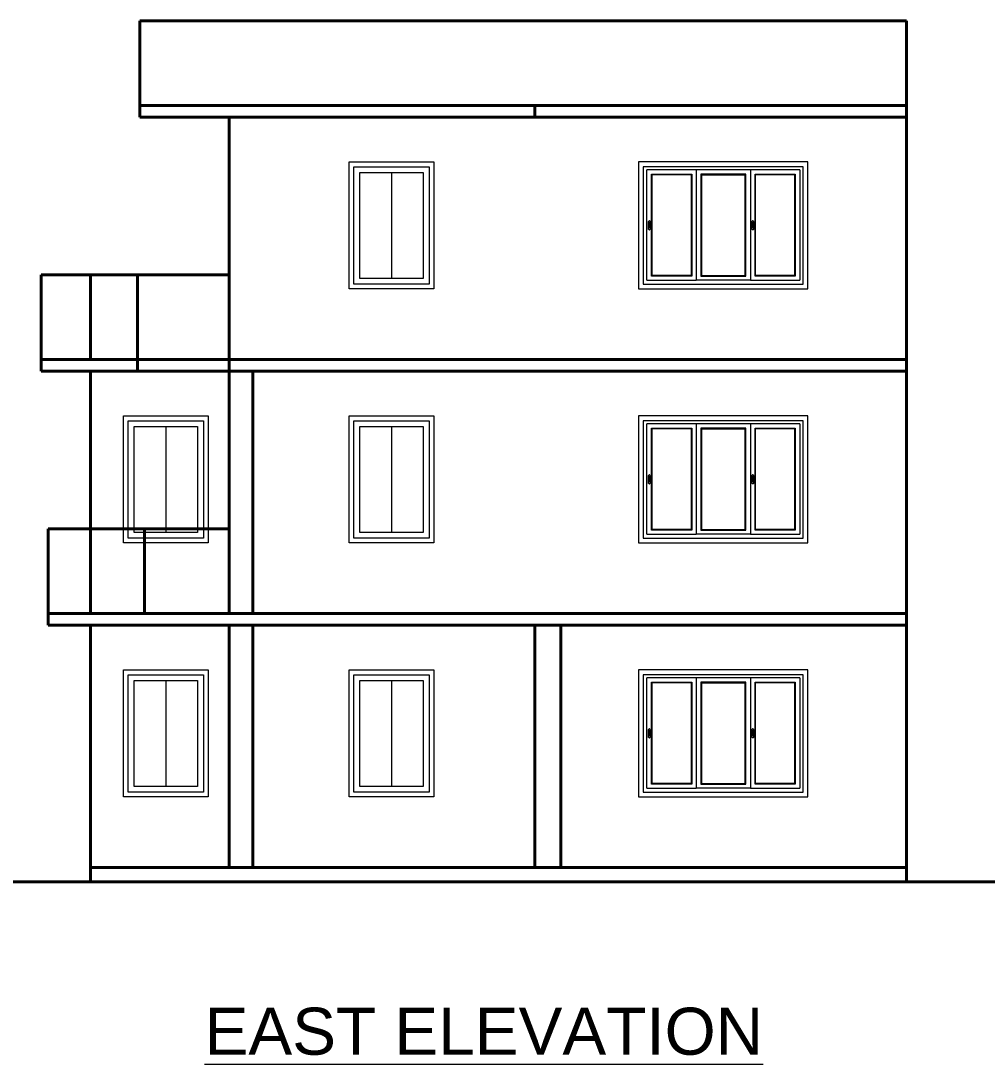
# Model space of a CAD drawing. Header units: inches. Extents: x 141029 to 166402, y -23568 to -18036.
# Drawn here: x 162655.3 to 163066.2, y -22599.6 to -22156 of the extents above; entities that cross this region are included whole.
import ezdxf

# ---------------------------------------------------------------- set-up
doc = ezdxf.new("R2010")
doc.units = ezdxf.units.IN
doc.header["$LTSCALE"] = 0.5
doc.header["$MEASUREMENT"] = 0
for name, color, linetype, lineweight in [('PARAPET', 50, 'Continuous', 13), ('Text-100.w', 254, 'Continuous', 9), ('wall', 1, 'Continuous', 40), ('window', 4, 'Continuous', 13)]:
    doc.layers.add(name, color=color, linetype=linetype, lineweight=lineweight)
doc.styles.add('arial', font='arial.ttf')

msp = doc.modelspace()

# ---------------------------------------------------------------- linework, layer by layer
at = {"layer": 'PARAPET'}
for p, q in [((162933.25, -22215.97), (162917.94, -22215.97)), ((162917.94, -22215.97), (162917.94, -22229.2)), ((162919.94, -22217.97), (162919.94, -22229.2)), ((162933.25, -22217.97), (162919.94, -22217.97)), ((162973.28, -22215.97), (162933.25, -22215.97)), ((162973.28, -22217.97), (162933.25, -22217.97)), ((162989.94, -22215.97), (162973.28, -22215.97)), ((162987.94, -22217.97), (162973.28, -22217.97)), ((162987.94, -22229.2), (162987.94, -22217.97)), ((162989.94, -22229.2), (162989.94, -22215.97)), ((162917.94, -22229.2), (162917.94, -22253.16)), ((162919.94, -22229.2), (162919.94, -22253.16)), ((162987.94, -22253.16), (162987.94, -22229.2)), ((162989.94, -22253.16), (162989.94, -22229.2)), ((162917.94, -22253.16), (162917.94, -22269.97)), ((162919.94, -22253.16), (162919.94, -22267.97)), ((162987.94, -22267.97), (162987.94, -22253.16)), ((162989.94, -22269.97), (162989.94, -22253.16)), ((162919.94, -22267.97), (162933.25, -22267.97)), ((162933.25, -22267.97), (162973.28, -22267.97)), ((162973.28, -22267.97), (162987.94, -22267.97)), ((162917.94, -22269.97), (162933.25, -22269.97)), ((162933.25, -22269.97), (162973.28, -22269.97)), ((162973.28, -22269.97), (162989.94, -22269.97)), ((162933.25, -22323.97), (162917.94, -22323.97)), ((162917.94, -22323.97), (162917.94, -22337.2)), ((162973.28, -22323.97), (162933.25, -22323.97)), ((162989.94, -22323.97), (162973.28, -22323.97)), ((162989.94, -22337.2), (162989.94, -22323.97)), ((162919.94, -22325.97), (162919.94, -22337.2)), ((162933.25, -22325.97), (162919.94, -22325.97)), ((162973.28, -22325.97), (162933.25, -22325.97)), ((162987.94, -22325.97), (162973.28, -22325.97)), ((162987.94, -22337.2), (162987.94, -22325.97)), ((162917.94, -22337.2), (162917.94, -22361.16)), ((162919.94, -22337.2), (162919.94, -22361.16)), ((162987.94, -22361.16), (162987.94, -22337.2)), ((162989.94, -22361.16), (162989.94, -22337.2)), ((162917.94, -22361.16), (162917.94, -22377.97)), ((162919.94, -22361.16), (162919.94, -22375.97)), ((162987.94, -22375.97), (162987.94, -22361.16)), ((162989.94, -22377.97), (162989.94, -22361.16)), ((162917.94, -22377.97), (162933.25, -22377.97)), ((162919.94, -22375.97), (162933.25, -22375.97)), ((162933.25, -22375.97), (162973.28, -22375.97)), ((162933.25, -22377.97), (162973.28, -22377.97)), ((162973.28, -22375.97), (162987.94, -22375.97)), ((162973.28, -22377.97), (162989.94, -22377.97)), ((162933.25, -22431.97), (162917.94, -22431.97)), ((162917.94, -22431.97), (162917.94, -22445.2)), ((162973.28, -22431.97), (162933.25, -22431.97)), ((162989.94, -22431.97), (162973.28, -22431.97)), ((162989.94, -22445.2), (162989.94, -22431.97)), ((162919.94, -22433.97), (162919.94, -22445.2)), ((162933.25, -22433.97), (162919.94, -22433.97)), ((162973.28, -22433.97), (162933.25, -22433.97)), ((162987.94, -22433.97), (162973.28, -22433.97)), ((162987.94, -22445.2), (162987.94, -22433.97)), ((162917.94, -22445.2), (162917.94, -22469.16)), ((162919.94, -22445.2), (162919.94, -22469.16)), ((162987.94, -22469.16), (162987.94, -22445.2)), ((162989.94, -22469.16), (162989.94, -22445.2)), ((162917.94, -22469.16), (162917.94, -22485.97)), ((162919.94, -22469.16), (162919.94, -22483.97)), ((162987.94, -22483.97), (162987.94, -22469.16)), ((162989.94, -22485.97), (162989.94, -22469.16)), ((162919.94, -22483.97), (162933.25, -22483.97)), ((162933.25, -22483.97), (162973.28, -22483.97)), ((162973.28, -22483.97), (162987.94, -22483.97)), ((162917.94, -22485.97), (162933.25, -22485.97)), ((162933.25, -22485.97), (162973.28, -22485.97)), ((162973.28, -22485.97), (162989.94, -22485.97))]:
    msp.add_line(p, q, dxfattribs=at)
at = {"layer": 'wall'}
for p, q in [((162705.94, -22155.97), (163031.94, -22155.97)), ((162705.94, -22155.97), (162705.94, -22196.97)), ((163031.94, -22155.97), (163031.94, -22521.97)), ((162705.94, -22191.97), (163031.94, -22191.97)), ((162873.94, -22196.97), (162873.94, -22191.97)), ((162705.94, -22196.97), (163031.94, -22196.97)), ((162743.94, -22196.97), (162743.94, -22304.97)), ((162663.94, -22263.97), (162743.94, -22263.97)), ((162663.94, -22304.97), (162663.94, -22263.97)), ((162684.94, -22263.97), (162684.94, -22299.97)), ((162704.94, -22263.97), (162704.94, -22304.97)), ((162663.94, -22299.97), (163031.94, -22299.97)), ((162743.94, -22407.97), (162743.94, -22300.97)), ((162663.94, -22304.97), (163031.94, -22304.97)), ((162684.94, -22304.97), (162684.94, -22407.97)), ((162753.94, -22407.97), (162753.94, -22304.97)), ((162666.94, -22371.97), (162743.94, -22371.97)), ((162666.94, -22412.97), (162666.94, -22371.97)), ((162707.94, -22371.97), (162707.94, -22407.97)), ((162666.94, -22407.97), (163031.94, -22407.97)), ((162666.94, -22412.97), (163031.94, -22412.97)), ((162684.94, -22521.97), (162684.94, -22412.97)), ((162684.94, -22412.97), (162684.94, -22521.97)), ((162743.94, -22515.97), (162743.94, -22412.97)), ((162753.94, -22412.97), (162753.94, -22515.97)), ((162873.94, -22412.97), (162873.94, -22515.97)), ((162884.94, -22412.97), (162884.94, -22515.97)), ((162684.94, -22515.97), (163031.94, -22515.97)), ((162684.94, -22515.97), (162684.94, -22521.97)), ((162655.33, -22521.97), (163066.21, -22521.97))]:
    msp.add_line(p, q, dxfattribs=at)
msp.add_xline((165204.7, -22521.97), (1, 0), dxfattribs=at)
at = {"layer": 'window'}
for p, q in [((162794.94, -22215.97), (162830.94, -22215.97)), ((162794.94, -22269.97), (162794.94, -22215.97)), ((162796.94, -22217.97), (162828.94, -22217.97)), ((162796.94, -22267.97), (162796.94, -22217.97)), ((162828.94, -22217.97), (162828.94, -22267.97)), ((162830.94, -22215.97), (162830.94, -22269.97)), ((162799.44, -22265.47), (162799.44, -22220.47)), ((162799.44, -22220.47), (162826.44, -22220.47)), ((162812.94, -22220.47), (162812.94, -22265.47)), ((162826.44, -22220.47), (162826.44, -22265.47)), ((162921.55, -22229.2), (162921.55, -22219.36)), ((162933.25, -22219.36), (162921.55, -22219.36)), ((162923.52, -22229.2), (162923.52, -22221.16)), ((162923.52, -22221.16), (162933.25, -22221.16)), ((162923.76, -22221.39), (162923.52, -22221.16)), ((162923.76, -22229.2), (162923.76, -22221.39)), ((162933.25, -22221.39), (162923.76, -22221.39)), ((162973.28, -22219.36), (162933.25, -22219.36)), ((162933.25, -22221.16), (162940.59, -22221.16)), ((162940.35, -22221.39), (162933.25, -22221.39)), ((162940.35, -22221.39), (162940.59, -22221.16)), ((162940.35, -22221.39), (162940.35, -22229.2)), ((162940.59, -22221.16), (162940.59, -22229.2)), ((162942.55, -22219.36), (162942.55, -22229.2)), ((162963.59, -22221.16), (162944.52, -22221.16)), ((162944.52, -22221.16), (162944.52, -22229.2)), ((162944.76, -22221.39), (162944.52, -22221.16)), ((162944.76, -22221.39), (162944.76, -22229.2)), ((162944.76, -22221.39), (162963.35, -22221.39)), ((162963.35, -22221.39), (162963.59, -22221.16)), ((162963.35, -22229.2), (162963.35, -22221.39)), ((162963.59, -22229.2), (162963.59, -22221.16)), ((162965.55, -22219.36), (162965.55, -22229.2)), ((162967.52, -22229.2), (162967.52, -22221.16)), ((162967.52, -22221.16), (162973.28, -22221.16)), ((162967.76, -22221.39), (162967.52, -22221.16)), ((162967.76, -22229.2), (162967.76, -22221.39)), ((162973.28, -22221.39), (162967.76, -22221.39)), ((162986.55, -22219.36), (162973.28, -22219.36)), ((162973.28, -22221.16), (162984.59, -22221.16)), ((162984.35, -22221.39), (162973.28, -22221.39)), ((162984.35, -22221.39), (162984.59, -22221.16)), ((162984.35, -22221.39), (162984.35, -22229.2)), ((162984.59, -22221.16), (162984.59, -22229.2)), ((162986.55, -22219.36), (162986.55, -22229.2)), ((162921.55, -22253.16), (162921.55, -22229.2)), ((162923.52, -22253.16), (162923.52, -22229.2)), ((162923.76, -22253.16), (162923.76, -22229.2)), ((162940.35, -22229.2), (162940.35, -22253.16)), ((162940.59, -22229.2), (162940.59, -22253.16)), ((162942.55, -22229.2), (162942.55, -22253.16)), ((162944.52, -22229.2), (162944.52, -22253.16)), ((162944.76, -22229.2), (162944.76, -22253.16)), ((162963.35, -22253.16), (162963.35, -22229.2)), ((162963.59, -22253.16), (162963.59, -22229.2)), ((162965.55, -22229.2), (162965.55, -22253.16)), ((162967.52, -22253.16), (162967.52, -22229.2)), ((162967.76, -22253.16), (162967.76, -22229.2)), ((162984.35, -22229.2), (162984.35, -22253.16)), ((162984.59, -22229.2), (162984.59, -22253.16)), ((162986.55, -22229.2), (162986.55, -22253.16)), ((162922.28, -22241.21), (162922.29, -22241.17)), ((162922.28, -22241.24), (162922.29, -22241.17)), ((162922.28, -22241.24), (162922.28, -22241.21)), ((162922.28, -22244.63), (162922.28, -22241.24)), ((162922.29, -22241.17), (162922.31, -22241.14)), ((162922.31, -22241.14), (162922.33, -22241.11)), ((162922.36, -22241.08), (162922.33, -22241.11)), ((162922.39, -22241.06), (162922.36, -22241.08)), ((162922.39, -22241.06), (162922.43, -22241.04)), ((162922.47, -22241.03), (162922.43, -22241.04)), ((162922.51, -22241.02), (162922.47, -22241.03)), ((162922.55, -22241.02), (162922.51, -22241.02)), ((162922.59, -22241.02), (162922.55, -22241.02)), ((162922.59, -22241.02), (162922.63, -22241.03)), ((162922.63, -22241.03), (162922.67, -22241.04)), ((162922.67, -22241.04), (162922.71, -22241.06)), ((162922.71, -22241.06), (162922.74, -22241.08)), ((162922.74, -22241.08), (162922.77, -22241.11)), ((162922.79, -22241.14), (162922.77, -22241.11)), ((162922.81, -22241.17), (162922.79, -22241.14)), ((162922.82, -22241.21), (162922.81, -22241.17)), ((162922.82, -22241.21), (162922.82, -22241.24)), ((162922.82, -22241.24), (162922.82, -22244.63)), ((162966.28, -22241.21), (162966.29, -22241.17)), ((162966.28, -22241.24), (162966.29, -22241.17)), ((162966.28, -22241.24), (162966.28, -22241.21)), ((162966.28, -22244.63), (162966.28, -22241.24)), ((162966.29, -22241.17), (162966.31, -22241.14)), ((162966.31, -22241.14), (162966.33, -22241.11)), ((162966.36, -22241.08), (162966.33, -22241.11)), ((162966.39, -22241.06), (162966.36, -22241.08)), ((162966.39, -22241.06), (162966.43, -22241.04)), ((162966.47, -22241.03), (162966.43, -22241.04)), ((162966.51, -22241.02), (162966.47, -22241.03)), ((162966.55, -22241.02), (162966.51, -22241.02)), ((162966.59, -22241.02), (162966.55, -22241.02)), ((162966.59, -22241.02), (162966.63, -22241.03)), ((162966.63, -22241.03), (162966.67, -22241.04)), ((162966.67, -22241.04), (162966.71, -22241.06)), ((162966.71, -22241.06), (162966.74, -22241.08)), ((162966.74, -22241.08), (162966.77, -22241.11)), ((162966.79, -22241.14), (162966.77, -22241.11)), ((162966.81, -22241.17), (162966.79, -22241.14)), ((162966.82, -22241.21), (162966.81, -22241.17)), ((162966.82, -22241.21), (162966.82, -22241.24)), ((162966.82, -22241.24), (162966.82, -22244.63)), ((162922.28, -22244.67), (162922.28, -22244.63)), ((162922.29, -22244.7), (162922.28, -22244.67)), ((162922.29, -22244.7), (162922.31, -22244.73)), ((162922.31, -22244.73), (162922.33, -22244.76)), ((162922.33, -22244.76), (162922.36, -22244.79)), ((162922.39, -22244.81), (162922.36, -22244.79)), ((162922.38, -22241.91), (162922.37, -22241.93)), ((162922.37, -22241.93), (162922.37, -22241.96)), ((162922.37, -22241.96), (162922.37, -22243.66)), ((162922.37, -22243.69), (162922.37, -22243.66)), ((162922.38, -22243.71), (162922.37, -22243.69)), ((162922.39, -22241.89), (162922.38, -22241.91)), ((162922.39, -22243.73), (162922.38, -22243.71)), ((162922.4, -22241.87), (162922.39, -22241.89)), ((162922.4, -22243.75), (162922.39, -22243.73)), ((162922.43, -22244.83), (162922.39, -22244.81)), ((162922.42, -22241.85), (162922.4, -22241.87)), ((162922.42, -22243.77), (162922.4, -22243.75)), ((162922.44, -22241.84), (162922.42, -22241.85)), ((162922.44, -22243.79), (162922.42, -22243.77)), ((162922.43, -22244.83), (162922.47, -22244.84)), ((162922.47, -22241.83), (162922.44, -22241.84)), ((162922.47, -22243.8), (162922.44, -22243.79)), ((162922.49, -22241.82), (162922.47, -22241.83)), ((162922.49, -22243.81), (162922.47, -22243.8)), ((162922.51, -22244.85), (162922.47, -22244.84)), ((162922.52, -22241.81), (162922.49, -22241.82)), ((162922.52, -22243.81), (162922.49, -22243.81)), ((162922.55, -22244.85), (162922.51, -22244.85)), ((162922.55, -22241.81), (162922.52, -22241.81)), ((162922.55, -22243.81), (162922.52, -22243.81)), ((162922.58, -22241.81), (162922.55, -22241.81)), ((162922.58, -22243.81), (162922.55, -22243.81)), ((162922.55, -22244.85), (162922.59, -22244.85)), ((162922.61, -22241.82), (162922.58, -22241.81)), ((162922.61, -22243.81), (162922.58, -22243.81)), ((162922.59, -22244.85), (162922.63, -22244.84)), ((162922.63, -22241.83), (162922.61, -22241.82)), ((162922.63, -22243.8), (162922.61, -22243.81)), ((162922.66, -22241.84), (162922.63, -22241.83)), ((162922.66, -22243.79), (162922.63, -22243.8)), ((162922.67, -22244.83), (162922.63, -22244.84)), ((162922.68, -22241.85), (162922.66, -22241.84)), ((162922.68, -22243.77), (162922.66, -22243.79)), ((162922.71, -22244.81), (162922.67, -22244.83)), ((162922.7, -22241.87), (162922.68, -22241.85)), ((162922.7, -22243.75), (162922.68, -22243.77)), ((162922.71, -22241.89), (162922.7, -22241.87)), ((162922.71, -22243.73), (162922.7, -22243.75)), ((162922.72, -22241.91), (162922.71, -22241.89)), ((162922.72, -22243.71), (162922.71, -22243.73)), ((162922.71, -22244.81), (162922.74, -22244.79)), ((162922.73, -22241.93), (162922.72, -22241.91)), ((162922.73, -22243.69), (162922.72, -22243.71)), ((162922.73, -22241.96), (162922.73, -22241.93)), ((162922.73, -22243.66), (162922.73, -22241.96)), ((162922.73, -22243.66), (162922.73, -22243.69)), ((162922.74, -22244.79), (162922.77, -22244.76)), ((162922.77, -22244.76), (162922.79, -22244.73)), ((162922.81, -22244.7), (162922.79, -22244.73)), ((162922.82, -22244.63), (162922.81, -22244.7)), ((162922.82, -22244.67), (162922.81, -22244.7)), ((162922.82, -22244.67), (162922.82, -22244.63)), ((162966.28, -22244.67), (162966.28, -22244.63)), ((162966.29, -22244.7), (162966.28, -22244.67)), ((162966.29, -22244.7), (162966.31, -22244.73)), ((162966.31, -22244.73), (162966.33, -22244.76)), ((162966.33, -22244.76), (162966.36, -22244.79)), ((162966.39, -22244.81), (162966.36, -22244.79)), ((162966.38, -22241.91), (162966.37, -22241.93)), ((162966.37, -22241.93), (162966.37, -22241.96)), ((162966.37, -22241.96), (162966.37, -22243.66)), ((162966.37, -22243.69), (162966.37, -22243.66)), ((162966.38, -22243.71), (162966.37, -22243.69)), ((162966.39, -22241.89), (162966.38, -22241.91)), ((162966.39, -22243.73), (162966.38, -22243.71)), ((162966.4, -22241.87), (162966.39, -22241.89)), ((162966.4, -22243.75), (162966.39, -22243.73)), ((162966.43, -22244.83), (162966.39, -22244.81)), ((162966.42, -22241.85), (162966.4, -22241.87)), ((162966.42, -22243.77), (162966.4, -22243.75)), ((162966.44, -22241.84), (162966.42, -22241.85)), ((162966.44, -22243.79), (162966.42, -22243.77)), ((162966.43, -22244.83), (162966.47, -22244.84)), ((162966.47, -22241.83), (162966.44, -22241.84)), ((162966.47, -22243.8), (162966.44, -22243.79)), ((162966.49, -22241.82), (162966.47, -22241.83)), ((162966.49, -22243.81), (162966.47, -22243.8)), ((162966.51, -22244.85), (162966.47, -22244.84)), ((162966.52, -22241.81), (162966.49, -22241.82)), ((162966.52, -22243.81), (162966.49, -22243.81)), ((162966.55, -22244.85), (162966.51, -22244.85)), ((162966.55, -22241.81), (162966.52, -22241.81)), ((162966.55, -22243.81), (162966.52, -22243.81)), ((162966.58, -22241.81), (162966.55, -22241.81)), ((162966.58, -22243.81), (162966.55, -22243.81)), ((162966.55, -22244.85), (162966.59, -22244.85)), ((162966.61, -22241.82), (162966.58, -22241.81)), ((162966.61, -22243.81), (162966.58, -22243.81)), ((162966.59, -22244.85), (162966.63, -22244.84)), ((162966.63, -22241.83), (162966.61, -22241.82)), ((162966.63, -22243.8), (162966.61, -22243.81)), ((162966.66, -22241.84), (162966.63, -22241.83)), ((162966.66, -22243.79), (162966.63, -22243.8)), ((162966.67, -22244.83), (162966.63, -22244.84)), ((162966.68, -22241.85), (162966.66, -22241.84)), ((162966.68, -22243.77), (162966.66, -22243.79)), ((162966.71, -22244.81), (162966.67, -22244.83)), ((162966.7, -22241.87), (162966.68, -22241.85)), ((162966.7, -22243.75), (162966.68, -22243.77)), ((162966.71, -22241.89), (162966.7, -22241.87)), ((162966.71, -22243.73), (162966.7, -22243.75)), ((162966.72, -22241.91), (162966.71, -22241.89)), ((162966.72, -22243.71), (162966.71, -22243.73)), ((162966.71, -22244.81), (162966.74, -22244.79)), ((162966.73, -22241.93), (162966.72, -22241.91)), ((162966.73, -22243.69), (162966.72, -22243.71)), ((162966.73, -22241.96), (162966.73, -22241.93)), ((162966.73, -22243.66), (162966.73, -22241.96)), ((162966.73, -22243.66), (162966.73, -22243.69)), ((162966.74, -22244.79), (162966.77, -22244.76)), ((162966.77, -22244.76), (162966.79, -22244.73)), ((162966.81, -22244.7), (162966.79, -22244.73)), ((162966.82, -22244.63), (162966.81, -22244.7)), ((162966.82, -22244.67), (162966.81, -22244.7)), ((162966.82, -22244.67), (162966.82, -22244.63)), ((162921.55, -22266.25), (162921.55, -22253.16)), ((162923.52, -22264.45), (162923.52, -22253.16)), ((162923.76, -22264.23), (162923.76, -22253.16)), ((162940.35, -22253.16), (162940.35, -22264.23)), ((162940.59, -22253.16), (162940.59, -22264.45)), ((162942.55, -22253.16), (162942.55, -22266.25)), ((162944.52, -22253.16), (162944.52, -22264.45)), ((162944.76, -22253.16), (162944.76, -22264.23)), ((162963.35, -22264.23), (162963.35, -22253.16)), ((162963.59, -22264.45), (162963.59, -22253.16)), ((162965.55, -22253.16), (162965.55, -22266.25)), ((162967.52, -22264.45), (162967.52, -22253.16)), ((162967.76, -22264.23), (162967.76, -22253.16)), ((162984.35, -22253.16), (162984.35, -22264.23)), ((162984.59, -22253.16), (162984.59, -22264.45)), ((162986.55, -22253.16), (162986.55, -22266.25)), ((162828.94, -22267.97), (162796.94, -22267.97)), ((162826.44, -22265.47), (162799.44, -22265.47)), ((162921.55, -22266.25), (162933.25, -22266.25)), ((162923.52, -22264.45), (162923.76, -22264.23)), ((162933.25, -22264.45), (162923.52, -22264.45)), ((162933.25, -22264.23), (162923.76, -22264.23)), ((162940.35, -22264.23), (162933.25, -22264.23)), ((162940.59, -22264.45), (162933.25, -22264.45)), ((162933.25, -22266.25), (162942.55, -22266.25)), ((162940.35, -22264.23), (162940.59, -22264.45)), ((162965.55, -22266.25), (162942.55, -22266.25)), ((162944.76, -22264.23), (162944.52, -22264.45)), ((162944.52, -22264.45), (162963.59, -22264.45)), ((162944.76, -22264.23), (162963.35, -22264.23)), ((162963.59, -22264.45), (162963.35, -22264.23)), ((162965.55, -22266.25), (162973.28, -22266.25)), ((162967.52, -22264.45), (162967.76, -22264.23)), ((162973.28, -22264.45), (162967.52, -22264.45)), ((162973.28, -22264.23), (162967.76, -22264.23)), ((162984.35, -22264.23), (162973.28, -22264.23)), ((162984.59, -22264.45), (162973.28, -22264.45)), ((162973.28, -22266.25), (162986.55, -22266.25)), ((162984.35, -22264.23), (162984.59, -22264.45)), ((162830.94, -22269.97), (162794.94, -22269.97)), ((162698.94, -22323.97), (162734.94, -22323.97)), ((162698.94, -22377.97), (162698.94, -22323.97)), ((162734.94, -22323.97), (162734.94, -22377.97)), ((162794.94, -22323.97), (162830.94, -22323.97)), ((162794.94, -22377.97), (162794.94, -22323.97)), ((162830.94, -22323.97), (162830.94, -22377.97)), ((162700.94, -22325.97), (162732.94, -22325.97)), ((162700.94, -22375.97), (162700.94, -22325.97)), ((162703.44, -22373.47), (162703.44, -22328.47)), ((162703.44, -22328.47), (162730.44, -22328.47)), ((162716.94, -22328.47), (162716.94, -22373.47)), ((162730.44, -22328.47), (162730.44, -22373.47)), ((162732.94, -22325.97), (162732.94, -22375.97)), ((162796.94, -22325.97), (162828.94, -22325.97)), ((162796.94, -22375.97), (162796.94, -22325.97)), ((162799.44, -22373.47), (162799.44, -22328.47)), ((162799.44, -22328.47), (162826.44, -22328.47)), ((162812.94, -22328.47), (162812.94, -22373.47)), ((162826.44, -22328.47), (162826.44, -22373.47)), ((162828.94, -22325.97), (162828.94, -22375.97)), ((162921.55, -22337.2), (162921.55, -22327.36)), ((162933.25, -22327.36), (162921.55, -22327.36)), ((162923.52, -22337.2), (162923.52, -22329.16)), ((162923.52, -22329.16), (162933.25, -22329.16)), ((162923.76, -22329.39), (162923.52, -22329.16)), ((162923.76, -22337.2), (162923.76, -22329.39)), ((162933.25, -22329.39), (162923.76, -22329.39)), ((162973.28, -22327.36), (162933.25, -22327.36)), ((162933.25, -22329.16), (162940.59, -22329.16)), ((162940.35, -22329.39), (162933.25, -22329.39)), ((162940.35, -22329.39), (162940.59, -22329.16)), ((162940.35, -22329.39), (162940.35, -22337.2)), ((162940.59, -22329.16), (162940.59, -22337.2)), ((162942.55, -22327.36), (162942.55, -22337.2)), ((162963.59, -22329.16), (162944.52, -22329.16)), ((162944.52, -22329.16), (162944.52, -22337.2)), ((162944.76, -22329.39), (162944.52, -22329.16)), ((162944.76, -22329.39), (162944.76, -22337.2)), ((162944.76, -22329.39), (162963.35, -22329.39)), ((162963.35, -22329.39), (162963.59, -22329.16)), ((162963.35, -22337.2), (162963.35, -22329.39)), ((162963.59, -22337.2), (162963.59, -22329.16)), ((162965.55, -22327.36), (162965.55, -22337.2)), ((162967.52, -22337.2), (162967.52, -22329.16)), ((162967.52, -22329.16), (162973.28, -22329.16)), ((162967.76, -22329.39), (162967.52, -22329.16)), ((162967.76, -22337.2), (162967.76, -22329.39)), ((162973.28, -22329.39), (162967.76, -22329.39)), ((162986.55, -22327.36), (162973.28, -22327.36)), ((162973.28, -22329.16), (162984.59, -22329.16)), ((162984.35, -22329.39), (162973.28, -22329.39)), ((162984.35, -22329.39), (162984.59, -22329.16)), ((162984.35, -22329.39), (162984.35, -22337.2)), ((162984.59, -22329.16), (162984.59, -22337.2)), ((162986.55, -22327.36), (162986.55, -22337.2)), ((162921.55, -22361.16), (162921.55, -22337.2)), ((162923.52, -22361.16), (162923.52, -22337.2)), ((162923.76, -22361.16), (162923.76, -22337.2)), ((162940.35, -22337.2), (162940.35, -22361.16)), ((162940.59, -22337.2), (162940.59, -22361.16)), ((162942.55, -22337.2), (162942.55, -22361.16)), ((162944.52, -22337.2), (162944.52, -22361.16)), ((162944.76, -22337.2), (162944.76, -22361.16)), ((162963.35, -22361.16), (162963.35, -22337.2)), ((162963.59, -22361.16), (162963.59, -22337.2)), ((162965.55, -22337.2), (162965.55, -22361.16)), ((162967.52, -22361.16), (162967.52, -22337.2)), ((162967.76, -22361.16), (162967.76, -22337.2)), ((162984.35, -22337.2), (162984.35, -22361.16)), ((162984.59, -22337.2), (162984.59, -22361.16)), ((162986.55, -22337.2), (162986.55, -22361.16)), ((162922.28, -22349.21), (162922.29, -22349.17)), ((162922.28, -22349.24), (162922.29, -22349.17)), ((162922.28, -22349.24), (162922.28, -22349.21)), ((162922.28, -22352.63), (162922.28, -22349.24)), ((162922.29, -22349.17), (162922.31, -22349.14)), ((162922.31, -22349.14), (162922.33, -22349.11)), ((162922.36, -22349.08), (162922.33, -22349.11)), ((162922.39, -22349.06), (162922.36, -22349.08)), ((162922.38, -22349.91), (162922.37, -22349.93)), ((162922.37, -22349.93), (162922.37, -22349.96)), ((162922.37, -22349.96), (162922.37, -22351.66)), ((162922.37, -22351.69), (162922.37, -22351.66)), ((162922.38, -22351.71), (162922.37, -22351.69)), ((162922.39, -22349.89), (162922.38, -22349.91)), ((162922.39, -22351.73), (162922.38, -22351.71)), ((162922.39, -22349.06), (162922.43, -22349.04)), ((162922.4, -22349.87), (162922.39, -22349.89)), ((162922.4, -22351.75), (162922.39, -22351.73)), ((162922.42, -22349.85), (162922.4, -22349.87)), ((162922.42, -22351.77), (162922.4, -22351.75)), ((162922.44, -22349.84), (162922.42, -22349.85)), ((162922.44, -22351.79), (162922.42, -22351.77)), ((162922.47, -22349.03), (162922.43, -22349.04)), ((162922.47, -22349.83), (162922.44, -22349.84)), ((162922.47, -22351.8), (162922.44, -22351.79)), ((162922.51, -22349.02), (162922.47, -22349.03)), ((162922.49, -22349.82), (162922.47, -22349.83)), ((162922.49, -22351.81), (162922.47, -22351.8)), ((162922.52, -22349.81), (162922.49, -22349.82)), ((162922.52, -22351.81), (162922.49, -22351.81)), ((162922.55, -22349.02), (162922.51, -22349.02)), ((162922.55, -22349.81), (162922.52, -22349.81)), ((162922.55, -22351.81), (162922.52, -22351.81)), ((162922.59, -22349.02), (162922.55, -22349.02)), ((162922.58, -22349.81), (162922.55, -22349.81)), ((162922.58, -22351.81), (162922.55, -22351.81)), ((162922.61, -22349.82), (162922.58, -22349.81)), ((162922.61, -22351.81), (162922.58, -22351.81)), ((162922.59, -22349.02), (162922.63, -22349.03)), ((162922.63, -22349.83), (162922.61, -22349.82)), ((162922.63, -22351.8), (162922.61, -22351.81)), ((162922.63, -22349.03), (162922.67, -22349.04)), ((162922.66, -22349.84), (162922.63, -22349.83)), ((162922.66, -22351.79), (162922.63, -22351.8)), ((162922.68, -22349.85), (162922.66, -22349.84)), ((162922.68, -22351.77), (162922.66, -22351.79)), ((162922.67, -22349.04), (162922.71, -22349.06)), ((162922.7, -22349.87), (162922.68, -22349.85)), ((162922.7, -22351.75), (162922.68, -22351.77)), ((162922.71, -22349.89), (162922.7, -22349.87)), ((162922.71, -22351.73), (162922.7, -22351.75)), ((162922.71, -22349.06), (162922.74, -22349.08)), ((162922.72, -22349.91), (162922.71, -22349.89)), ((162922.72, -22351.71), (162922.71, -22351.73)), ((162922.73, -22349.93), (162922.72, -22349.91)), ((162922.73, -22351.69), (162922.72, -22351.71)), ((162922.73, -22349.96), (162922.73, -22349.93)), ((162922.73, -22351.66), (162922.73, -22349.96)), ((162922.73, -22351.66), (162922.73, -22351.69)), ((162922.74, -22349.08), (162922.77, -22349.11)), ((162922.79, -22349.14), (162922.77, -22349.11)), ((162922.81, -22349.17), (162922.79, -22349.14)), ((162922.82, -22349.21), (162922.81, -22349.17)), ((162922.82, -22349.21), (162922.82, -22349.24)), ((162922.82, -22349.24), (162922.82, -22352.63)), ((162966.28, -22349.21), (162966.29, -22349.17)), ((162966.28, -22349.24), (162966.29, -22349.17)), ((162966.28, -22349.24), (162966.28, -22349.21)), ((162966.28, -22352.63), (162966.28, -22349.24)), ((162966.29, -22349.17), (162966.31, -22349.14)), ((162966.31, -22349.14), (162966.33, -22349.11)), ((162966.36, -22349.08), (162966.33, -22349.11)), ((162966.39, -22349.06), (162966.36, -22349.08)), ((162966.38, -22349.91), (162966.37, -22349.93)), ((162966.37, -22349.93), (162966.37, -22349.96)), ((162966.37, -22349.96), (162966.37, -22351.66)), ((162966.37, -22351.69), (162966.37, -22351.66)), ((162966.38, -22351.71), (162966.37, -22351.69)), ((162966.39, -22349.89), (162966.38, -22349.91)), ((162966.39, -22351.73), (162966.38, -22351.71)), ((162966.39, -22349.06), (162966.43, -22349.04)), ((162966.4, -22349.87), (162966.39, -22349.89)), ((162966.4, -22351.75), (162966.39, -22351.73)), ((162966.42, -22349.85), (162966.4, -22349.87)), ((162966.42, -22351.77), (162966.4, -22351.75)), ((162966.44, -22349.84), (162966.42, -22349.85)), ((162966.44, -22351.79), (162966.42, -22351.77)), ((162966.47, -22349.03), (162966.43, -22349.04)), ((162966.47, -22349.83), (162966.44, -22349.84)), ((162966.47, -22351.8), (162966.44, -22351.79)), ((162966.51, -22349.02), (162966.47, -22349.03)), ((162966.49, -22349.82), (162966.47, -22349.83)), ((162966.49, -22351.81), (162966.47, -22351.8)), ((162966.52, -22349.81), (162966.49, -22349.82)), ((162966.52, -22351.81), (162966.49, -22351.81)), ((162966.55, -22349.02), (162966.51, -22349.02)), ((162966.55, -22349.81), (162966.52, -22349.81)), ((162966.55, -22351.81), (162966.52, -22351.81)), ((162966.59, -22349.02), (162966.55, -22349.02)), ((162966.58, -22349.81), (162966.55, -22349.81)), ((162966.58, -22351.81), (162966.55, -22351.81)), ((162966.61, -22349.82), (162966.58, -22349.81)), ((162966.61, -22351.81), (162966.58, -22351.81)), ((162966.59, -22349.02), (162966.63, -22349.03)), ((162966.63, -22349.83), (162966.61, -22349.82)), ((162966.63, -22351.8), (162966.61, -22351.81)), ((162966.63, -22349.03), (162966.67, -22349.04)), ((162966.66, -22349.84), (162966.63, -22349.83)), ((162966.66, -22351.79), (162966.63, -22351.8)), ((162966.68, -22349.85), (162966.66, -22349.84)), ((162966.68, -22351.77), (162966.66, -22351.79)), ((162966.67, -22349.04), (162966.71, -22349.06)), ((162966.7, -22349.87), (162966.68, -22349.85)), ((162966.7, -22351.75), (162966.68, -22351.77)), ((162966.71, -22349.89), (162966.7, -22349.87)), ((162966.71, -22351.73), (162966.7, -22351.75)), ((162966.71, -22349.06), (162966.74, -22349.08)), ((162966.72, -22349.91), (162966.71, -22349.89)), ((162966.72, -22351.71), (162966.71, -22351.73)), ((162966.73, -22349.93), (162966.72, -22349.91)), ((162966.73, -22351.69), (162966.72, -22351.71)), ((162966.73, -22349.96), (162966.73, -22349.93)), ((162966.73, -22351.66), (162966.73, -22349.96)), ((162966.73, -22351.66), (162966.73, -22351.69)), ((162966.74, -22349.08), (162966.77, -22349.11)), ((162966.79, -22349.14), (162966.77, -22349.11)), ((162966.81, -22349.17), (162966.79, -22349.14)), ((162966.82, -22349.21), (162966.81, -22349.17)), ((162966.82, -22349.21), (162966.82, -22349.24)), ((162966.82, -22349.24), (162966.82, -22352.63)), ((162922.28, -22352.67), (162922.28, -22352.63)), ((162922.29, -22352.7), (162922.28, -22352.67)), ((162922.29, -22352.7), (162922.31, -22352.73)), ((162922.31, -22352.73), (162922.33, -22352.76)), ((162922.33, -22352.76), (162922.36, -22352.79)), ((162922.39, -22352.81), (162922.36, -22352.79)), ((162922.43, -22352.83), (162922.39, -22352.81)), ((162922.43, -22352.83), (162922.47, -22352.84)), ((162922.51, -22352.85), (162922.47, -22352.84)), ((162922.55, -22352.85), (162922.51, -22352.85)), ((162922.55, -22352.85), (162922.59, -22352.85)), ((162922.59, -22352.85), (162922.63, -22352.84)), ((162922.67, -22352.83), (162922.63, -22352.84)), ((162922.71, -22352.81), (162922.67, -22352.83)), ((162922.71, -22352.81), (162922.74, -22352.79)), ((162922.74, -22352.79), (162922.77, -22352.76)), ((162922.77, -22352.76), (162922.79, -22352.73)), ((162922.81, -22352.7), (162922.79, -22352.73)), ((162922.82, -22352.63), (162922.81, -22352.7)), ((162922.82, -22352.67), (162922.81, -22352.7)), ((162922.82, -22352.67), (162922.82, -22352.63)), ((162966.28, -22352.67), (162966.28, -22352.63)), ((162966.29, -22352.7), (162966.28, -22352.67)), ((162966.29, -22352.7), (162966.31, -22352.73)), ((162966.31, -22352.73), (162966.33, -22352.76)), ((162966.33, -22352.76), (162966.36, -22352.79)), ((162966.39, -22352.81), (162966.36, -22352.79)), ((162966.43, -22352.83), (162966.39, -22352.81)), ((162966.43, -22352.83), (162966.47, -22352.84)), ((162966.51, -22352.85), (162966.47, -22352.84)), ((162966.55, -22352.85), (162966.51, -22352.85)), ((162966.55, -22352.85), (162966.59, -22352.85)), ((162966.59, -22352.85), (162966.63, -22352.84)), ((162966.67, -22352.83), (162966.63, -22352.84)), ((162966.71, -22352.81), (162966.67, -22352.83)), ((162966.71, -22352.81), (162966.74, -22352.79)), ((162966.74, -22352.79), (162966.77, -22352.76)), ((162966.77, -22352.76), (162966.79, -22352.73)), ((162966.81, -22352.7), (162966.79, -22352.73)), ((162966.82, -22352.63), (162966.81, -22352.7)), ((162966.82, -22352.67), (162966.81, -22352.7)), ((162966.82, -22352.67), (162966.82, -22352.63)), ((162921.55, -22374.25), (162921.55, -22361.16)), ((162923.52, -22372.45), (162923.52, -22361.16)), ((162923.76, -22372.23), (162923.76, -22361.16)), ((162940.35, -22361.16), (162940.35, -22372.23)), ((162940.59, -22361.16), (162940.59, -22372.45)), ((162942.55, -22361.16), (162942.55, -22374.25)), ((162944.52, -22361.16), (162944.52, -22372.45)), ((162944.76, -22361.16), (162944.76, -22372.23)), ((162963.35, -22372.23), (162963.35, -22361.16)), ((162963.59, -22372.45), (162963.59, -22361.16)), ((162965.55, -22361.16), (162965.55, -22374.25)), ((162967.52, -22372.45), (162967.52, -22361.16)), ((162967.76, -22372.23), (162967.76, -22361.16)), ((162984.35, -22361.16), (162984.35, -22372.23)), ((162984.59, -22361.16), (162984.59, -22372.45)), ((162986.55, -22361.16), (162986.55, -22374.25)), ((162730.44, -22373.47), (162703.44, -22373.47)), ((162826.44, -22373.47), (162799.44, -22373.47)), ((162921.55, -22374.25), (162933.25, -22374.25)), ((162923.52, -22372.45), (162923.76, -22372.23)), ((162933.25, -22372.45), (162923.52, -22372.45)), ((162933.25, -22372.23), (162923.76, -22372.23)), ((162940.35, -22372.23), (162933.25, -22372.23)), ((162940.59, -22372.45), (162933.25, -22372.45)), ((162933.25, -22374.25), (162942.55, -22374.25)), ((162940.35, -22372.23), (162940.59, -22372.45)), ((162965.55, -22374.25), (162942.55, -22374.25)), ((162944.76, -22372.23), (162944.52, -22372.45)), ((162944.52, -22372.45), (162963.59, -22372.45)), ((162944.76, -22372.23), (162963.35, -22372.23)), ((162963.59, -22372.45), (162963.35, -22372.23)), ((162965.55, -22374.25), (162973.28, -22374.25)), ((162967.52, -22372.45), (162967.76, -22372.23)), ((162973.28, -22372.45), (162967.52, -22372.45)), ((162973.28, -22372.23), (162967.76, -22372.23)), ((162984.35, -22372.23), (162973.28, -22372.23)), ((162984.59, -22372.45), (162973.28, -22372.45)), ((162973.28, -22374.25), (162986.55, -22374.25)), ((162984.35, -22372.23), (162984.59, -22372.45)), ((162734.94, -22377.97), (162698.94, -22377.97)), ((162732.94, -22375.97), (162700.94, -22375.97)), ((162830.94, -22377.97), (162794.94, -22377.97)), ((162828.94, -22375.97), (162796.94, -22375.97)), ((162698.94, -22431.97), (162734.94, -22431.97)), ((162698.94, -22485.97), (162698.94, -22431.97)), ((162734.94, -22431.97), (162734.94, -22485.97)), ((162794.94, -22431.97), (162830.94, -22431.97)), ((162794.94, -22485.97), (162794.94, -22431.97)), ((162830.94, -22431.97), (162830.94, -22485.97)), ((162700.94, -22433.97), (162732.94, -22433.97)), ((162700.94, -22483.97), (162700.94, -22433.97)), ((162703.44, -22481.47), (162703.44, -22436.47)), ((162703.44, -22436.47), (162730.44, -22436.47)), ((162716.94, -22436.47), (162716.94, -22481.47)), ((162730.44, -22436.47), (162730.44, -22481.47)), ((162732.94, -22433.97), (162732.94, -22483.97)), ((162796.94, -22433.97), (162828.94, -22433.97)), ((162796.94, -22483.97), (162796.94, -22433.97)), ((162799.44, -22481.47), (162799.44, -22436.47)), ((162799.44, -22436.47), (162826.44, -22436.47)), ((162812.94, -22436.47), (162812.94, -22481.47)), ((162826.44, -22436.47), (162826.44, -22481.47)), ((162828.94, -22433.97), (162828.94, -22483.97)), ((162921.55, -22445.2), (162921.55, -22435.36)), ((162933.25, -22435.36), (162921.55, -22435.36)), ((162973.28, -22435.36), (162933.25, -22435.36)), ((162942.55, -22435.36), (162942.55, -22445.2)), ((162965.55, -22435.36), (162965.55, -22445.2)), ((162986.55, -22435.36), (162973.28, -22435.36)), ((162986.55, -22435.36), (162986.55, -22445.2)), ((162923.52, -22445.2), (162923.52, -22437.16)), ((162923.52, -22437.16), (162933.25, -22437.16)), ((162923.76, -22437.39), (162923.52, -22437.16)), ((162923.76, -22445.2), (162923.76, -22437.39)), ((162933.25, -22437.39), (162923.76, -22437.39)), ((162933.25, -22437.16), (162940.59, -22437.16)), ((162940.35, -22437.39), (162933.25, -22437.39)), ((162940.35, -22437.39), (162940.59, -22437.16)), ((162940.35, -22437.39), (162940.35, -22445.2)), ((162940.59, -22437.16), (162940.59, -22445.2)), ((162963.59, -22437.16), (162944.52, -22437.16)), ((162944.52, -22437.16), (162944.52, -22445.2)), ((162944.76, -22437.39), (162944.52, -22437.16)), ((162944.76, -22437.39), (162944.76, -22445.2)), ((162944.76, -22437.39), (162963.35, -22437.39)), ((162963.35, -22437.39), (162963.59, -22437.16)), ((162963.35, -22445.2), (162963.35, -22437.39)), ((162963.59, -22445.2), (162963.59, -22437.16)), ((162967.52, -22445.2), (162967.52, -22437.16)), ((162967.52, -22437.16), (162973.28, -22437.16)), ((162967.76, -22437.39), (162967.52, -22437.16)), ((162967.76, -22445.2), (162967.76, -22437.39)), ((162973.28, -22437.39), (162967.76, -22437.39)), ((162973.28, -22437.16), (162984.59, -22437.16)), ((162984.35, -22437.39), (162973.28, -22437.39)), ((162984.35, -22437.39), (162984.59, -22437.16)), ((162984.35, -22437.39), (162984.35, -22445.2)), ((162984.59, -22437.16), (162984.59, -22445.2)), ((162921.55, -22469.16), (162921.55, -22445.2)), ((162923.52, -22469.16), (162923.52, -22445.2)), ((162923.76, -22469.16), (162923.76, -22445.2)), ((162940.35, -22445.2), (162940.35, -22469.16)), ((162940.59, -22445.2), (162940.59, -22469.16)), ((162942.55, -22445.2), (162942.55, -22469.16)), ((162944.52, -22445.2), (162944.52, -22469.16)), ((162944.76, -22445.2), (162944.76, -22469.16)), ((162963.35, -22469.16), (162963.35, -22445.2)), ((162963.59, -22469.16), (162963.59, -22445.2)), ((162965.55, -22445.2), (162965.55, -22469.16)), ((162967.52, -22469.16), (162967.52, -22445.2)), ((162967.76, -22469.16), (162967.76, -22445.2)), ((162984.35, -22445.2), (162984.35, -22469.16)), ((162984.59, -22445.2), (162984.59, -22469.16)), ((162986.55, -22445.2), (162986.55, -22469.16)), ((162922.28, -22457.21), (162922.29, -22457.17)), ((162922.28, -22457.24), (162922.29, -22457.17)), ((162922.28, -22457.24), (162922.28, -22457.21)), ((162922.28, -22460.63), (162922.28, -22457.24)), ((162922.29, -22457.17), (162922.31, -22457.14)), ((162922.31, -22457.14), (162922.33, -22457.11)), ((162922.36, -22457.08), (162922.33, -22457.11)), ((162922.39, -22457.06), (162922.36, -22457.08)), ((162922.38, -22457.91), (162922.37, -22457.93)), ((162922.37, -22457.93), (162922.37, -22457.96)), ((162922.37, -22457.96), (162922.37, -22459.66)), ((162922.39, -22457.89), (162922.38, -22457.91)), ((162922.39, -22457.06), (162922.43, -22457.04)), ((162922.4, -22457.87), (162922.39, -22457.89)), ((162922.42, -22457.85), (162922.4, -22457.87)), ((162922.44, -22457.84), (162922.42, -22457.85)), ((162922.47, -22457.03), (162922.43, -22457.04)), ((162922.47, -22457.83), (162922.44, -22457.84)), ((162922.51, -22457.02), (162922.47, -22457.03)), ((162922.49, -22457.82), (162922.47, -22457.83)), ((162922.52, -22457.81), (162922.49, -22457.82)), ((162922.55, -22457.02), (162922.51, -22457.02)), ((162922.55, -22457.81), (162922.52, -22457.81)), ((162922.59, -22457.02), (162922.55, -22457.02)), ((162922.58, -22457.81), (162922.55, -22457.81)), ((162922.61, -22457.82), (162922.58, -22457.81)), ((162922.59, -22457.02), (162922.63, -22457.03)), ((162922.63, -22457.83), (162922.61, -22457.82)), ((162922.63, -22457.03), (162922.67, -22457.04)), ((162922.66, -22457.84), (162922.63, -22457.83)), ((162922.68, -22457.85), (162922.66, -22457.84)), ((162922.67, -22457.04), (162922.71, -22457.06)), ((162922.7, -22457.87), (162922.68, -22457.85)), ((162922.71, -22457.89), (162922.7, -22457.87)), ((162922.71, -22457.06), (162922.74, -22457.08)), ((162922.72, -22457.91), (162922.71, -22457.89)), ((162922.73, -22457.93), (162922.72, -22457.91)), ((162922.73, -22457.96), (162922.73, -22457.93)), ((162922.73, -22459.66), (162922.73, -22457.96)), ((162922.74, -22457.08), (162922.77, -22457.11)), ((162922.79, -22457.14), (162922.77, -22457.11)), ((162922.81, -22457.17), (162922.79, -22457.14)), ((162922.82, -22457.21), (162922.81, -22457.17)), ((162922.82, -22457.21), (162922.82, -22457.24)), ((162922.82, -22457.24), (162922.82, -22460.63)), ((162966.28, -22457.21), (162966.29, -22457.17)), ((162966.28, -22457.24), (162966.29, -22457.17)), ((162966.28, -22457.24), (162966.28, -22457.21)), ((162966.28, -22460.63), (162966.28, -22457.24)), ((162966.29, -22457.17), (162966.31, -22457.14)), ((162966.31, -22457.14), (162966.33, -22457.11)), ((162966.36, -22457.08), (162966.33, -22457.11)), ((162966.39, -22457.06), (162966.36, -22457.08)), ((162966.38, -22457.91), (162966.37, -22457.93)), ((162966.37, -22457.93), (162966.37, -22457.96)), ((162966.37, -22457.96), (162966.37, -22459.66)), ((162966.39, -22457.89), (162966.38, -22457.91)), ((162966.39, -22457.06), (162966.43, -22457.04)), ((162966.4, -22457.87), (162966.39, -22457.89)), ((162966.42, -22457.85), (162966.4, -22457.87)), ((162966.44, -22457.84), (162966.42, -22457.85)), ((162966.47, -22457.03), (162966.43, -22457.04)), ((162966.47, -22457.83), (162966.44, -22457.84)), ((162966.51, -22457.02), (162966.47, -22457.03)), ((162966.49, -22457.82), (162966.47, -22457.83)), ((162966.52, -22457.81), (162966.49, -22457.82)), ((162966.55, -22457.02), (162966.51, -22457.02)), ((162966.55, -22457.81), (162966.52, -22457.81)), ((162966.59, -22457.02), (162966.55, -22457.02)), ((162966.58, -22457.81), (162966.55, -22457.81)), ((162966.61, -22457.82), (162966.58, -22457.81)), ((162966.59, -22457.02), (162966.63, -22457.03)), ((162966.63, -22457.83), (162966.61, -22457.82)), ((162966.63, -22457.03), (162966.67, -22457.04)), ((162966.66, -22457.84), (162966.63, -22457.83)), ((162966.68, -22457.85), (162966.66, -22457.84)), ((162966.67, -22457.04), (162966.71, -22457.06)), ((162966.7, -22457.87), (162966.68, -22457.85)), ((162966.71, -22457.89), (162966.7, -22457.87)), ((162966.71, -22457.06), (162966.74, -22457.08)), ((162966.72, -22457.91), (162966.71, -22457.89)), ((162966.73, -22457.93), (162966.72, -22457.91)), ((162966.73, -22457.96), (162966.73, -22457.93)), ((162966.73, -22459.66), (162966.73, -22457.96)), ((162966.74, -22457.08), (162966.77, -22457.11)), ((162966.79, -22457.14), (162966.77, -22457.11)), ((162966.81, -22457.17), (162966.79, -22457.14)), ((162966.82, -22457.21), (162966.81, -22457.17)), ((162966.82, -22457.21), (162966.82, -22457.24)), ((162966.82, -22457.24), (162966.82, -22460.63)), ((162922.28, -22460.67), (162922.28, -22460.63)), ((162922.29, -22460.7), (162922.28, -22460.67)), ((162922.29, -22460.7), (162922.31, -22460.73)), ((162922.31, -22460.73), (162922.33, -22460.76)), ((162922.33, -22460.76), (162922.36, -22460.79)), ((162922.39, -22460.81), (162922.36, -22460.79)), ((162922.37, -22459.69), (162922.37, -22459.66)), ((162922.38, -22459.71), (162922.37, -22459.69)), ((162922.39, -22459.73), (162922.38, -22459.71)), ((162922.4, -22459.75), (162922.39, -22459.73)), ((162922.43, -22460.83), (162922.39, -22460.81)), ((162922.42, -22459.77), (162922.4, -22459.75)), ((162922.44, -22459.79), (162922.42, -22459.77)), ((162922.43, -22460.83), (162922.47, -22460.84)), ((162922.47, -22459.8), (162922.44, -22459.79)), ((162922.49, -22459.81), (162922.47, -22459.8)), ((162922.51, -22460.85), (162922.47, -22460.84)), ((162922.52, -22459.81), (162922.49, -22459.81)), ((162922.55, -22460.85), (162922.51, -22460.85)), ((162922.55, -22459.81), (162922.52, -22459.81)), ((162922.58, -22459.81), (162922.55, -22459.81)), ((162922.55, -22460.85), (162922.59, -22460.85)), ((162922.61, -22459.81), (162922.58, -22459.81)), ((162922.59, -22460.85), (162922.63, -22460.84)), ((162922.63, -22459.8), (162922.61, -22459.81)), ((162922.66, -22459.79), (162922.63, -22459.8)), ((162922.67, -22460.83), (162922.63, -22460.84)), ((162922.68, -22459.77), (162922.66, -22459.79)), ((162922.71, -22460.81), (162922.67, -22460.83)), ((162922.7, -22459.75), (162922.68, -22459.77)), ((162922.71, -22459.73), (162922.7, -22459.75)), ((162922.72, -22459.71), (162922.71, -22459.73)), ((162922.71, -22460.81), (162922.74, -22460.79)), ((162922.73, -22459.69), (162922.72, -22459.71)), ((162922.73, -22459.66), (162922.73, -22459.69)), ((162922.74, -22460.79), (162922.77, -22460.76)), ((162922.77, -22460.76), (162922.79, -22460.73)), ((162922.81, -22460.7), (162922.79, -22460.73)), ((162922.82, -22460.63), (162922.81, -22460.7)), ((162922.82, -22460.67), (162922.81, -22460.7)), ((162922.82, -22460.67), (162922.82, -22460.63)), ((162966.28, -22460.67), (162966.28, -22460.63)), ((162966.29, -22460.7), (162966.28, -22460.67)), ((162966.29, -22460.7), (162966.31, -22460.73)), ((162966.31, -22460.73), (162966.33, -22460.76)), ((162966.33, -22460.76), (162966.36, -22460.79)), ((162966.39, -22460.81), (162966.36, -22460.79)), ((162966.37, -22459.69), (162966.37, -22459.66)), ((162966.38, -22459.71), (162966.37, -22459.69)), ((162966.39, -22459.73), (162966.38, -22459.71)), ((162966.4, -22459.75), (162966.39, -22459.73)), ((162966.43, -22460.83), (162966.39, -22460.81)), ((162966.42, -22459.77), (162966.4, -22459.75)), ((162966.44, -22459.79), (162966.42, -22459.77)), ((162966.43, -22460.83), (162966.47, -22460.84)), ((162966.47, -22459.8), (162966.44, -22459.79)), ((162966.49, -22459.81), (162966.47, -22459.8)), ((162966.51, -22460.85), (162966.47, -22460.84)), ((162966.52, -22459.81), (162966.49, -22459.81)), ((162966.55, -22460.85), (162966.51, -22460.85)), ((162966.55, -22459.81), (162966.52, -22459.81)), ((162966.58, -22459.81), (162966.55, -22459.81)), ((162966.55, -22460.85), (162966.59, -22460.85)), ((162966.61, -22459.81), (162966.58, -22459.81)), ((162966.59, -22460.85), (162966.63, -22460.84)), ((162966.63, -22459.8), (162966.61, -22459.81)), ((162966.66, -22459.79), (162966.63, -22459.8)), ((162966.67, -22460.83), (162966.63, -22460.84)), ((162966.68, -22459.77), (162966.66, -22459.79)), ((162966.71, -22460.81), (162966.67, -22460.83)), ((162966.7, -22459.75), (162966.68, -22459.77)), ((162966.71, -22459.73), (162966.7, -22459.75)), ((162966.72, -22459.71), (162966.71, -22459.73)), ((162966.71, -22460.81), (162966.74, -22460.79)), ((162966.73, -22459.69), (162966.72, -22459.71)), ((162966.73, -22459.66), (162966.73, -22459.69)), ((162966.74, -22460.79), (162966.77, -22460.76)), ((162966.77, -22460.76), (162966.79, -22460.73)), ((162966.81, -22460.7), (162966.79, -22460.73)), ((162966.82, -22460.63), (162966.81, -22460.7)), ((162966.82, -22460.67), (162966.81, -22460.7)), ((162966.82, -22460.67), (162966.82, -22460.63)), ((162921.55, -22482.25), (162921.55, -22469.16)), ((162923.52, -22480.45), (162923.52, -22469.16)), ((162923.76, -22480.23), (162923.76, -22469.16)), ((162940.35, -22469.16), (162940.35, -22480.23)), ((162940.59, -22469.16), (162940.59, -22480.45)), ((162942.55, -22469.16), (162942.55, -22482.25)), ((162944.52, -22469.16), (162944.52, -22480.45)), ((162944.76, -22469.16), (162944.76, -22480.23)), ((162963.35, -22480.23), (162963.35, -22469.16)), ((162963.59, -22480.45), (162963.59, -22469.16)), ((162965.55, -22469.16), (162965.55, -22482.25)), ((162967.52, -22480.45), (162967.52, -22469.16)), ((162967.76, -22480.23), (162967.76, -22469.16)), ((162984.35, -22469.16), (162984.35, -22480.23)), ((162984.59, -22469.16), (162984.59, -22480.45)), ((162986.55, -22469.16), (162986.55, -22482.25)), ((162923.52, -22480.45), (162923.76, -22480.23)), ((162933.25, -22480.45), (162923.52, -22480.45)), ((162933.25, -22480.23), (162923.76, -22480.23)), ((162940.35, -22480.23), (162933.25, -22480.23)), ((162940.59, -22480.45), (162933.25, -22480.45)), ((162940.35, -22480.23), (162940.59, -22480.45)), ((162944.76, -22480.23), (162944.52, -22480.45)), ((162944.52, -22480.45), (162963.59, -22480.45)), ((162944.76, -22480.23), (162963.35, -22480.23)), ((162963.59, -22480.45), (162963.35, -22480.23)), ((162967.52, -22480.45), (162967.76, -22480.23)), ((162973.28, -22480.45), (162967.52, -22480.45)), ((162973.28, -22480.23), (162967.76, -22480.23)), ((162984.35, -22480.23), (162973.28, -22480.23)), ((162984.59, -22480.45), (162973.28, -22480.45)), ((162984.35, -22480.23), (162984.59, -22480.45)), ((162732.94, -22483.97), (162700.94, -22483.97)), ((162730.44, -22481.47), (162703.44, -22481.47)), ((162828.94, -22483.97), (162796.94, -22483.97)), ((162826.44, -22481.47), (162799.44, -22481.47)), ((162921.55, -22482.25), (162933.25, -22482.25)), ((162933.25, -22482.25), (162942.55, -22482.25)), ((162965.55, -22482.25), (162942.55, -22482.25)), ((162965.55, -22482.25), (162973.28, -22482.25)), ((162973.28, -22482.25), (162986.55, -22482.25)), ((162734.94, -22485.97), (162698.94, -22485.97)), ((162830.94, -22485.97), (162794.94, -22485.97))]:
    msp.add_line(p, q, dxfattribs=at)

# ---------------------------------------------------------------- texts
at = {"layer": 'Text-100.w', "insert": (162852.2, -22575.55), "char_height": 20, "attachment_point": 2, "style": 'arial'}
msp.add_mtext_dynamic_manual_height_columns('{\\LEAST ELEVATION}', width=940.9712, gutter_width=100, heights=[0], dxfattribs=at)

doc.saveas('drawing.dxf')
